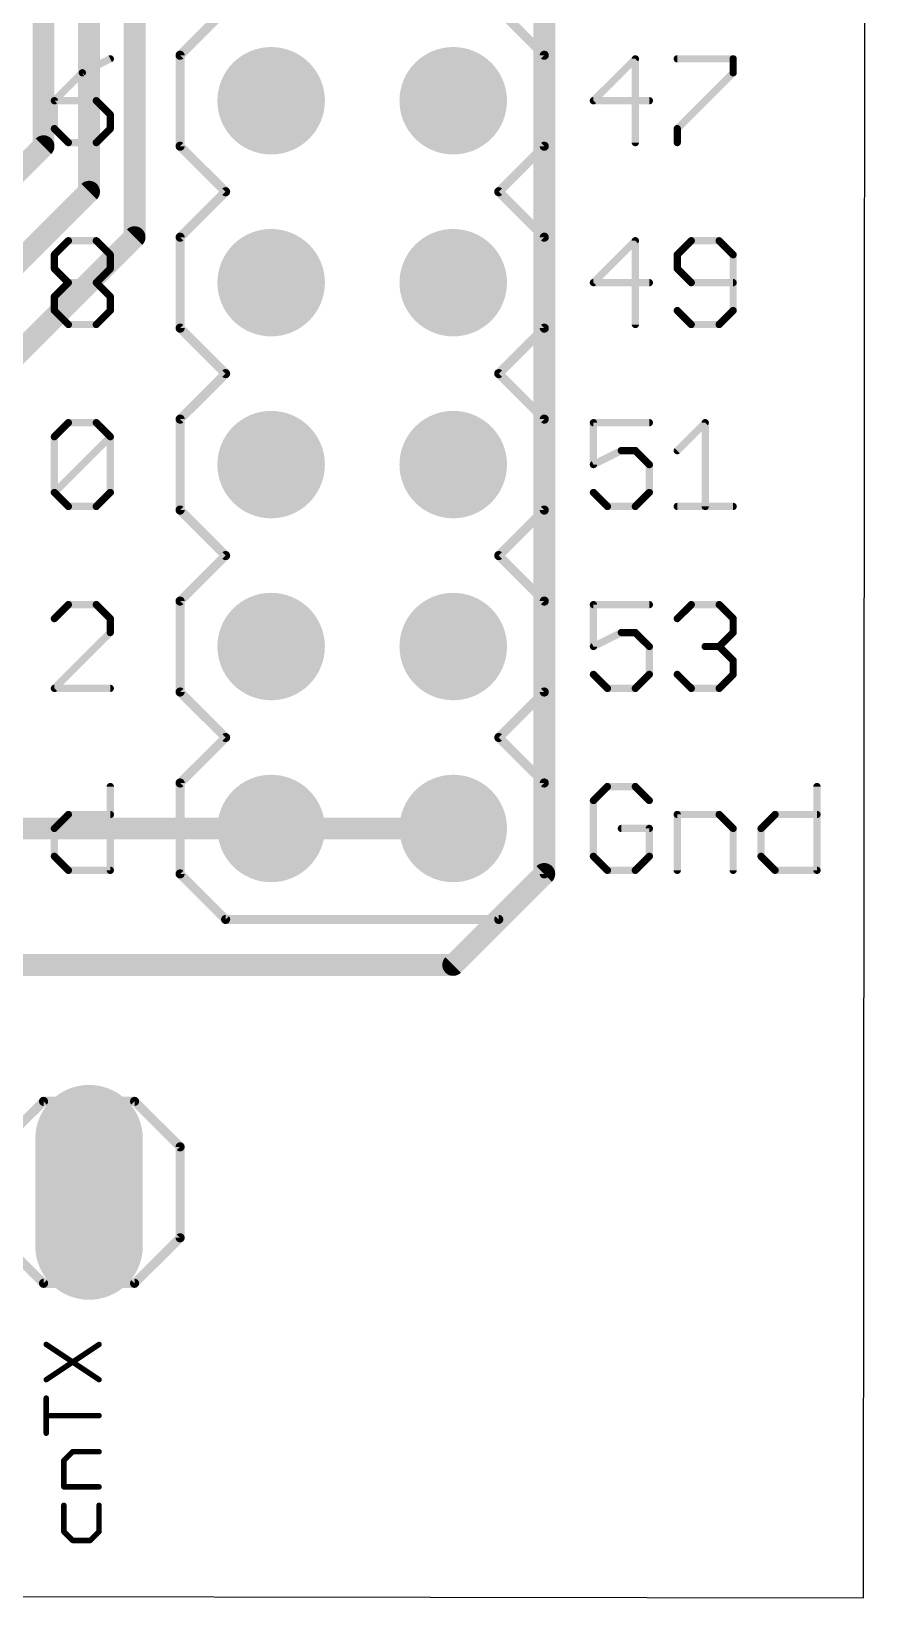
# Model space of a CAD drawing. Extents: x 6 to 93.4, y 7 to 66.
# Drawn here: x 81.75 to 93.4, y 7.04 to 28.91 of the extents above; entities that cross this region are included whole.
import ezdxf

# ---------------------------------------------------------------- set-up
doc = ezdxf.new("R2010")
doc.units = 0
for name, color, linetype in [('1', 22, 'CONTINUOUS'), ('16', 175, 'CONTINUOUS'), ('17', 82, 'CONTINUOUS'), ('20', 7, 'CONTINUOUS'), ('21', 7, 'CONTINUOUS')]:
    doc.layers.add(name, color=color, linetype=linetype)

# ---------------------------------------------------------------- blocks, each defined once
blk = doc.blocks.new('RECT')
blk.add_solid([(-0.5, -0.5), (0.5, -0.5), (-0.5, 0.5), (0.5, 0.5)])
blk = doc.blocks.new('ROUNDP')
at = {"const_width": 0.5}
blk.add_lwpolyline([(0, -0.25, 1), (0, 0.25, 1), (0, -0.25)], format="xyb", dxfattribs=at)
blk = doc.blocks.new('LONGP100')
at = {"const_width": 1}
blk.add_lwpolyline([(-0.5, 0), (0.5, 0)], dxfattribs=at)
at = {"const_width": 0.5}
for points in [[(-0.5, 0.25, 1), (-0.5, -0.25)], [(0.5, -0.25, 1), (0.5, 0.25)]]:
    blk.add_lwpolyline(points, format="xyb", dxfattribs=at)

msp = doc.modelspace()

# ---------------------------------------------------------------- linework, layer by layer
at = {"layer": '1', "const_width": 0.3048}
for points in [[(88.9, 61.595), (88.9, 17.145)], [(81.915, 32.385), (81.915, 27.305)], [(82.55, 31.115), (82.55, 26.67)], [(83.185, 29.845), (83.185, 26.035)], [(81.915, 27.305), (80.01, 25.4)], [(82.55, 26.67), (80.645, 24.765)], [(83.185, 26.035), (81.28, 24.13)], [(88.9, 17.145), (87.63, 15.875)], [(87.63, 15.875), (57.785, 15.875)]]:
    msp.add_lwpolyline(points, dxfattribs=at)
at = {"layer": '1', "const_width": 0.1524}
for points in [[(81.8388, 27.305, 1), (81.9912, 27.305)], [(81.9689, 27.2511, 1), (81.8611, 27.3589)], [(82.4738, 26.67, 1), (82.6262, 26.67)], [(82.6039, 26.6161, 1), (82.4961, 26.7239)], [(83.1088, 26.035, 1), (83.2612, 26.035)], [(83.2389, 25.9811, 1), (83.1311, 26.0889)], [(88.9539, 17.0911, 1), (88.8461, 17.1989)], [(88.8238, 17.145, 1), (88.9762, 17.145)], [(87.5761, 15.9289, 1), (87.6839, 15.8211)], [(87.63, 15.7988, 1), (87.63, 15.9512)]]:
    msp.add_lwpolyline(points, format="xyb", dxfattribs=at)
at = {"layer": '16', "const_width": 0.3048}
for points in [[(79.375, 17.78), (85.09, 17.78)], [(87.63, 17.78), (85.09, 17.78)]]:
    msp.add_lwpolyline(points, dxfattribs=at)
at = {"layer": '16', "const_width": 0.1524}
for points in [[(85.09, 17.8562, 1), (85.09, 17.7038)], [(85.09, 17.7038, 1), (85.09, 17.8562)], [(87.63, 17.7038, 1), (87.63, 17.8562)]]:
    msp.add_lwpolyline(points, format="xyb", dxfattribs=at)
at = {"layer": '20'}
for p, q in [((93.354, 7.041), (93.397, 65.851)), ((5.952, 7.147), (93.354, 7.041))]:
    msp.add_line(p, q, dxfattribs=at)
at = {"layer": '21'}
for points, const_width in [([(83.82, 28.575), (84.455, 29.21)], 0.127), ([(88.9, 28.575), (88.265, 29.21)], 0.127), ([(82.846, 28.5252), (82.4562, 28.3303)], 0.1016), ([(83.82, 27.305), (83.82, 28.575)], 0.127), ([(88.9, 27.305), (88.9, 28.575)], 0.127), ([(90.1705, 28.5252), (89.5858, 27.9405)], 0.1016), ([(90.1705, 27.3558), (90.1705, 28.5252)], 0.1016), ([(90.7552, 28.5252), (91.5348, 28.5252)], 0.1016), ([(91.5348, 28.5252), (91.5348, 28.3303)], 0.1016), ([(82.4562, 28.3303), (82.0664, 27.9405)], 0.1016), ([(91.5348, 28.3303), (90.7552, 27.5507)], 0.1016), ([(82.0664, 27.9405), (82.0664, 27.5507)], 0.1016), ([(82.6511, 27.9405), (82.0664, 27.9405)], 0.1016), ([(82.846, 27.7456), (82.6511, 27.9405)], 0.1016), ([(89.5858, 27.9405), (90.3654, 27.9405)], 0.1016), ([(82.846, 27.5507), (82.846, 27.7456)], 0.1016), ([(82.0664, 27.5507), (82.2613, 27.3558)], 0.1016), ([(82.6511, 27.3558), (82.846, 27.5507)], 0.1016), ([(90.7552, 27.5507), (90.7552, 27.3558)], 0.1016), ([(82.2613, 27.3558), (82.6511, 27.3558)], 0.1016), ([(83.82, 27.305), (84.455, 26.67)], 0.127), ([(88.265, 26.67), (88.9, 27.305)], 0.127), ([(84.455, 26.67), (83.82, 26.035)], 0.127), ([(88.9, 26.035), (88.265, 26.67)], 0.127), ([(82.0664, 25.7903), (82.2613, 25.9852)], 0.1016), ([(82.2613, 25.9852), (82.6511, 25.9852)], 0.1016), ([(82.6511, 25.9852), (82.846, 25.7903)], 0.1016), ([(83.82, 26.035), (83.82, 24.765)], 0.127), ([(88.9, 24.765), (88.9, 26.035)], 0.127), ([(90.1705, 25.9852), (89.5858, 25.4005)], 0.1016), ([(90.1705, 24.8158), (90.1705, 25.9852)], 0.1016), ([(90.9501, 25.9852), (90.7552, 25.7903)], 0.1016), ([(91.3399, 25.9852), (90.9501, 25.9852)], 0.1016), ([(91.5348, 25.7903), (91.3399, 25.9852)], 0.1016), ([(82.0664, 25.5954), (82.0664, 25.7903)], 0.1016), ([(82.846, 25.7903), (82.846, 25.5954)], 0.1016), ([(90.7552, 25.7903), (90.7552, 25.5954)], 0.1016), ([(91.5348, 25.0107), (91.5348, 25.7903)], 0.1016), ([(82.2613, 25.4005), (82.0664, 25.5954)], 0.1016), ([(82.846, 25.5954), (82.6511, 25.4005)], 0.1016), ([(90.7552, 25.5954), (90.9501, 25.4005)], 0.1016), ([(82.0664, 25.2056), (82.2613, 25.4005)], 0.1016), ([(82.2613, 25.4005), (82.6511, 25.4005)], 0.1016), ([(82.6511, 25.4005), (82.846, 25.2056)], 0.1016), ([(89.5858, 25.4005), (90.3654, 25.4005)], 0.1016), ([(90.9501, 25.4005), (91.5348, 25.4005)], 0.1016), ([(82.0664, 25.0107), (82.0664, 25.2056)], 0.1016), ([(82.846, 25.2056), (82.846, 25.0107)], 0.1016), ([(82.2613, 24.8158), (82.0664, 25.0107)], 0.1016), ([(82.846, 25.0107), (82.6511, 24.8158)], 0.1016), ([(90.7552, 25.0107), (90.9501, 24.8158)], 0.1016), ([(91.3399, 24.8158), (91.5348, 25.0107)], 0.1016), ([(82.6511, 24.8158), (82.2613, 24.8158)], 0.1016), ([(83.82, 24.765), (84.455, 24.13)], 0.127), ([(88.265, 24.13), (88.9, 24.765)], 0.127), ([(90.9501, 24.8158), (91.3399, 24.8158)], 0.1016), ([(84.455, 24.13), (83.82, 23.495)], 0.127), ([(88.9, 23.495), (88.265, 24.13)], 0.127), ([(82.0664, 23.2503), (82.2613, 23.4452)], 0.1016), ([(82.2613, 23.4452), (82.6511, 23.4452)], 0.1016), ([(82.6511, 23.4452), (82.846, 23.2503)], 0.1016), ([(83.82, 23.495), (83.82, 22.225)], 0.127), ([(88.9, 22.225), (88.9, 23.495)], 0.127), ([(90.3654, 23.4452), (89.5858, 23.4452)], 0.1016), ([(89.5858, 23.4452), (89.5858, 22.8605)], 0.1016), ([(90.7552, 23.0554), (91.145, 23.4452)], 0.1016), ([(91.145, 23.4452), (91.145, 22.2758)], 0.1016), ([(82.0664, 22.4707), (82.0664, 23.2503)], 0.1016), ([(82.0664, 22.4707), (82.846, 23.2503)], 0.1016), ([(82.846, 23.2503), (82.846, 22.4707)], 0.1016), ([(89.5858, 22.8605), (89.9756, 23.0554)], 0.1016), ([(89.9756, 23.0554), (90.1705, 23.0554)], 0.1016), ([(90.1705, 23.0554), (90.3654, 22.8605)], 0.1016), ([(90.3654, 22.8605), (90.3654, 22.4707)], 0.1016), ([(82.2613, 22.2758), (82.0664, 22.4707)], 0.1016), ([(82.6511, 22.2758), (82.2613, 22.2758)], 0.1016), ([(82.846, 22.4707), (82.6511, 22.2758)], 0.1016), ([(89.7807, 22.2758), (89.5858, 22.4707)], 0.1016), ([(90.1705, 22.2758), (89.7807, 22.2758)], 0.1016), ([(90.3654, 22.4707), (90.1705, 22.2758)], 0.1016), ([(90.7552, 22.2758), (91.5348, 22.2758)], 0.1016), ([(83.82, 22.225), (84.455, 21.59)], 0.127), ([(88.265, 21.59), (88.9, 22.225)], 0.127), ([(84.455, 21.59), (83.82, 20.955)], 0.127), ([(88.9, 20.955), (88.265, 21.59)], 0.127), ([(83.82, 20.955), (83.82, 19.685)], 0.127), ([(88.9, 19.685), (88.9, 20.955)], 0.127), ([(82.2613, 20.9052), (82.0664, 20.7103)], 0.1016), ([(82.6511, 20.9052), (82.2613, 20.9052)], 0.1016), ([(82.846, 20.7103), (82.6511, 20.9052)], 0.1016), ([(90.3654, 20.9052), (89.5858, 20.9052)], 0.1016), ([(89.5858, 20.9052), (89.5858, 20.3205)], 0.1016), ([(90.7552, 20.7103), (90.9501, 20.9052)], 0.1016), ([(90.9501, 20.9052), (91.3399, 20.9052)], 0.1016), ([(91.3399, 20.9052), (91.5348, 20.7103)], 0.1016), ([(82.0664, 19.7358), (82.846, 20.5154)], 0.1016), ([(82.846, 20.5154), (82.846, 20.7103)], 0.1016), ([(89.5858, 20.3205), (89.9756, 20.5154)], 0.1016), ([(89.9756, 20.5154), (90.1705, 20.5154)], 0.1016), ([(90.1705, 20.5154), (90.3654, 20.3205)], 0.1016), ([(91.5348, 20.5154), (91.3399, 20.3205)], 0.1016), ([(91.5348, 20.7103), (91.5348, 20.5154)], 0.1016), ([(90.3654, 20.3205), (90.3654, 19.9307)], 0.1016), ([(91.3399, 20.3205), (91.145, 20.3205)], 0.1016), ([(91.3399, 20.3205), (91.5348, 20.1256)], 0.1016), ([(91.5348, 20.1256), (91.5348, 19.9307)], 0.1016), ([(89.7807, 19.7358), (89.5858, 19.9307)], 0.1016), ([(90.3654, 19.9307), (90.1705, 19.7358)], 0.1016), ([(90.9501, 19.7358), (90.7552, 19.9307)], 0.1016), ([(91.5348, 19.9307), (91.3399, 19.7358)], 0.1016), ([(82.846, 19.7358), (82.0664, 19.7358)], 0.1016), ([(83.82, 19.685), (84.455, 19.05)], 0.127), ([(88.265, 19.05), (88.9, 19.685)], 0.127), ([(90.1705, 19.7358), (89.7807, 19.7358)], 0.1016), ([(91.3399, 19.7358), (90.9501, 19.7358)], 0.1016), ([(83.82, 18.415), (84.455, 19.05)], 0.127), ([(88.9, 18.415), (88.265, 19.05)], 0.127), ([(82.846, 18.3652), (82.846, 17.1958)], 0.1016), ([(83.82, 17.145), (83.82, 18.415)], 0.127), ([(88.9, 18.415), (88.9, 17.145)], 0.127), ([(89.7807, 18.3652), (89.5858, 18.1703)], 0.1016), ([(90.1705, 18.3652), (89.7807, 18.3652)], 0.1016), ([(90.3654, 18.1703), (90.1705, 18.3652)], 0.1016), ([(92.7042, 18.3652), (92.7042, 17.1958)], 0.1016), ([(89.5858, 18.1703), (89.5858, 17.3907)], 0.1016), ([(82.0664, 17.7805), (82.2613, 17.9754)], 0.1016), ([(82.2613, 17.9754), (82.846, 17.9754)], 0.1016), ([(90.7552, 17.1958), (90.7552, 17.9754)], 0.1016), ([(90.7552, 17.9754), (91.3399, 17.9754)], 0.1016), ([(91.3399, 17.9754), (91.5348, 17.7805)], 0.1016), ([(91.9246, 17.7805), (92.1195, 17.9754)], 0.1016), ([(92.1195, 17.9754), (92.7042, 17.9754)], 0.1016), ([(82.0664, 17.3907), (82.0664, 17.7805)], 0.1016), ([(90.3654, 17.7805), (89.9756, 17.7805)], 0.1016), ([(90.3654, 17.3907), (90.3654, 17.7805)], 0.1016), ([(91.5348, 17.7805), (91.5348, 17.1958)], 0.1016), ([(91.9246, 17.3907), (91.9246, 17.7805)], 0.1016), ([(82.2613, 17.1958), (82.0664, 17.3907)], 0.1016), ([(89.5858, 17.3907), (89.7807, 17.1958)], 0.1016), ([(90.1705, 17.1958), (90.3654, 17.3907)], 0.1016), ([(92.1195, 17.1958), (91.9246, 17.3907)], 0.1016), ([(82.846, 17.1958), (82.2613, 17.1958)], 0.1016), ([(84.455, 16.51), (83.82, 17.145)], 0.127), ([(88.9, 17.145), (88.265, 16.51)], 0.127), ([(89.7807, 17.1958), (90.1705, 17.1958)], 0.1016), ([(92.7042, 17.1958), (92.1195, 17.1958)], 0.1016), ([(88.265, 16.51), (84.455, 16.51)], 0.127), ([(81.28, 13.335), (81.915, 13.97)], 0.127), ([(81.915, 13.97), (83.185, 13.97)], 0.127), ([(83.185, 13.97), (83.82, 13.335)], 0.127), ([(83.82, 13.335), (83.82, 12.065)], 0.127), ([(81.915, 11.43), (81.28, 12.065)], 0.127), ([(83.82, 12.065), (83.185, 11.43)], 0.127), ([(83.185, 11.43), (81.915, 11.43)], 0.127), ([(81.9525, 10.0847), (82.6897, 10.5762)], 0.0762), ([(81.9525, 10.5762), (82.6897, 10.0847)], 0.0762), ([(81.9525, 9.3363), (81.9525, 9.8278)], 0.0762), ([(82.6897, 9.582), (81.9525, 9.582)], 0.0762), ([(82.1982, 8.9565), (82.3211, 9.0793)], 0.0762), ([(82.1982, 8.5879), (82.1982, 8.9565)], 0.0762), ([(82.3211, 9.0793), (82.6897, 9.0793)], 0.0762), ([(82.6897, 8.5879), (82.1982, 8.5879)], 0.0762), ([(82.1982, 8.3309), (82.1982, 7.9623)], 0.0762), ([(82.6897, 7.9623), (82.6897, 8.3309)], 0.0762), ([(82.1982, 7.9623), (82.3211, 7.8394)], 0.0762), ([(82.3211, 7.8394), (82.5668, 7.8394)], 0.0762), ([(82.5668, 7.8394), (82.6897, 7.9623)], 0.0762)]:
    msp.add_lwpolyline(points, dxfattribs=dict(at, const_width=const_width))
for points, const_width in [([(82.8574, 28.5025, 1), (82.8346, 28.5479)], 0.0508), ([(83.7975, 28.5975, 1), (83.8425, 28.5525)], 0.0635), ([(83.8518, 28.575, 1), (83.7883, 28.575)], 0.0635), ([(88.9318, 28.575, 1), (88.8683, 28.575)], 0.0635), ([(88.8775, 28.5525, 1), (88.9225, 28.5975)], 0.0635), ([(90.1959, 28.5252, 1), (90.1451, 28.5252)], 0.0508), ([(90.1885, 28.5072, 1), (90.1525, 28.5432)], 0.0508), ([(90.7552, 28.5506, 1), (90.7552, 28.4998)], 0.0508), ([(91.5602, 28.5252, 1), (91.5094, 28.5252)], 0.0508), ([(91.5348, 28.4998, 1), (91.5348, 28.5506)], 0.0508), ([(82.4448, 28.353, 1), (82.4676, 28.3076)], 0.0508), ([(82.4742, 28.3123, 1), (82.4382, 28.3483)], 0.0508), ([(91.5094, 28.3303, 1), (91.5602, 28.3303)], 0.0508), ([(91.5528, 28.3123, 1), (91.5168, 28.3483)], 0.0508), ([(82.0918, 27.9405, 1), (82.041, 27.9405)], 0.0508), ([(82.0664, 27.9659, 1), (82.0664, 27.9151)], 0.0508), ([(82.6691, 27.9585, 1), (82.6331, 27.9225)], 0.0508), ([(82.6511, 27.9151, 1), (82.6511, 27.9659)], 0.0508), ([(89.5858, 27.9659, 1), (89.5858, 27.9151)], 0.0508), ([(90.3654, 27.9151, 1), (90.3654, 27.9659)], 0.0508), ([(82.0484, 27.9585, 1), (82.0844, 27.9225)], 0.0508), ([(82.8714, 27.7456, 1), (82.8206, 27.7456)], 0.0508), ([(82.828, 27.7276, 1), (82.864, 27.7636)], 0.0508), ([(89.5678, 27.9585, 1), (89.6038, 27.9225)], 0.0508), ([(82.0844, 27.5687, 1), (82.0484, 27.5327)], 0.0508), ([(82.041, 27.5507, 1), (82.0918, 27.5507)], 0.0508), ([(82.8206, 27.5507, 1), (82.8714, 27.5507)], 0.0508), ([(82.864, 27.5327, 1), (82.828, 27.5687)], 0.0508), ([(90.7372, 27.5687, 1), (90.7732, 27.5327)], 0.0508), ([(90.7806, 27.5507, 1), (90.7298, 27.5507)], 0.0508), ([(82.2613, 27.3812, 1), (82.2613, 27.3304)], 0.0508), ([(82.2433, 27.3378, 1), (82.2793, 27.3738)], 0.0508), ([(82.6331, 27.3738, 1), (82.6691, 27.3378)], 0.0508), ([(82.6511, 27.3304, 1), (82.6511, 27.3812)], 0.0508), ([(83.8425, 27.3275, 1), (83.7975, 27.2825)], 0.0635), ([(83.7883, 27.305, 1), (83.8518, 27.305)], 0.0635), ([(88.8683, 27.305, 1), (88.9318, 27.305)], 0.0635), ([(88.9225, 27.2825, 1), (88.8775, 27.3275)], 0.0635), ([(90.1451, 27.3558, 1), (90.1959, 27.3558)], 0.0508), ([(90.7298, 27.3558, 1), (90.7806, 27.3558)], 0.0508), ([(84.4775, 26.6475, 1), (84.4325, 26.6925)], 0.0635), ([(84.4325, 26.6475, 1), (84.4775, 26.6925)], 0.0635), ([(88.2875, 26.6925, 1), (88.2425, 26.6475)], 0.0635), ([(88.2425, 26.6925, 1), (88.2875, 26.6475)], 0.0635), ([(82.2613, 26.0106, 1), (82.2613, 25.9598)], 0.0508), ([(82.2793, 25.9672, 1), (82.2433, 26.0032)], 0.0508), ([(82.6691, 26.0032, 1), (82.6331, 25.9672)], 0.0508), ([(82.6511, 25.9598, 1), (82.6511, 26.0106)], 0.0508), ([(83.7975, 26.0575, 1), (83.8425, 26.0125)], 0.0635), ([(83.8518, 26.035, 1), (83.7883, 26.035)], 0.0635), ([(88.9318, 26.035, 1), (88.8683, 26.035)], 0.0635), ([(88.8775, 26.0125, 1), (88.9225, 26.0575)], 0.0635), ([(90.1959, 25.9852, 1), (90.1451, 25.9852)], 0.0508), ([(90.1885, 25.9672, 1), (90.1525, 26.0032)], 0.0508), ([(90.9501, 26.0106, 1), (90.9501, 25.9598)], 0.0508), ([(90.9681, 25.9672, 1), (90.9321, 26.0032)], 0.0508), ([(91.3579, 26.0032, 1), (91.3219, 25.9672)], 0.0508), ([(91.3399, 25.9598, 1), (91.3399, 26.0106)], 0.0508), ([(82.0484, 25.8083, 1), (82.0844, 25.7723)], 0.0508), ([(82.0918, 25.7903, 1), (82.041, 25.7903)], 0.0508), ([(82.8714, 25.7903, 1), (82.8206, 25.7903)], 0.0508), ([(82.828, 25.7723, 1), (82.864, 25.8083)], 0.0508), ([(90.7372, 25.8083, 1), (90.7732, 25.7723)], 0.0508), ([(90.7806, 25.7903, 1), (90.7298, 25.7903)], 0.0508), ([(91.5602, 25.7903, 1), (91.5094, 25.7903)], 0.0508), ([(91.5168, 25.7723, 1), (91.5528, 25.8083)], 0.0508), ([(82.0844, 25.6134, 1), (82.0484, 25.5774)], 0.0508), ([(82.041, 25.5954, 1), (82.0918, 25.5954)], 0.0508), ([(82.8206, 25.5954, 1), (82.8714, 25.5954)], 0.0508), ([(82.864, 25.5774, 1), (82.828, 25.6134)], 0.0508), ([(90.7732, 25.6134, 1), (90.7372, 25.5774)], 0.0508), ([(90.7298, 25.5954, 1), (90.7806, 25.5954)], 0.0508), ([(82.2613, 25.4259, 1), (82.2613, 25.3751)], 0.0508), ([(82.2793, 25.3825, 1), (82.2433, 25.4185)], 0.0508), ([(82.2433, 25.3825, 1), (82.2793, 25.4185)], 0.0508), ([(82.6691, 25.4185, 1), (82.6331, 25.3825)], 0.0508), ([(82.6331, 25.4185, 1), (82.6691, 25.3825)], 0.0508), ([(82.6511, 25.3751, 1), (82.6511, 25.4259)], 0.0508), ([(89.5678, 25.4185, 1), (89.6038, 25.3825)], 0.0508), ([(89.5858, 25.4259, 1), (89.5858, 25.3751)], 0.0508), ([(90.3654, 25.3751, 1), (90.3654, 25.4259)], 0.0508), ([(90.9501, 25.4259, 1), (90.9501, 25.3751)], 0.0508), ([(90.9321, 25.3825, 1), (90.9681, 25.4185)], 0.0508), ([(91.5348, 25.3751, 1), (91.5348, 25.4259)], 0.0508), ([(82.0484, 25.2236, 1), (82.0844, 25.1876)], 0.0508), ([(82.0918, 25.2056, 1), (82.041, 25.2056)], 0.0508), ([(82.8714, 25.2056, 1), (82.8206, 25.2056)], 0.0508), ([(82.828, 25.1876, 1), (82.864, 25.2236)], 0.0508), ([(82.0844, 25.0287, 1), (82.0484, 24.9927)], 0.0508), ([(82.041, 25.0107, 1), (82.0918, 25.0107)], 0.0508), ([(82.8206, 25.0107, 1), (82.8714, 25.0107)], 0.0508), ([(82.864, 24.9927, 1), (82.828, 25.0287)], 0.0508), ([(90.7732, 25.0287, 1), (90.7372, 24.9927)], 0.0508), ([(91.5094, 25.0107, 1), (91.5602, 25.0107)], 0.0508), ([(91.5528, 24.9927, 1), (91.5168, 25.0287)], 0.0508), ([(82.2613, 24.8412, 1), (82.2613, 24.7904)], 0.0508), ([(82.2433, 24.7978, 1), (82.2793, 24.8338)], 0.0508), ([(82.6331, 24.8338, 1), (82.6691, 24.7978)], 0.0508), ([(82.6511, 24.7904, 1), (82.6511, 24.8412)], 0.0508), ([(83.8425, 24.7875, 1), (83.7975, 24.7425)], 0.0635), ([(83.7883, 24.765, 1), (83.8518, 24.765)], 0.0635), ([(88.8683, 24.765, 1), (88.9318, 24.765)], 0.0635), ([(88.9225, 24.7425, 1), (88.8775, 24.7875)], 0.0635), ([(90.1451, 24.8158, 1), (90.1959, 24.8158)], 0.0508), ([(90.9501, 24.8412, 1), (90.9501, 24.7904)], 0.0508), ([(90.9321, 24.7978, 1), (90.9681, 24.8338)], 0.0508), ([(91.3219, 24.8338, 1), (91.3579, 24.7978)], 0.0508), ([(91.3399, 24.7904, 1), (91.3399, 24.8412)], 0.0508), ([(84.4775, 24.1075, 1), (84.4325, 24.1525)], 0.0635), ([(84.4325, 24.1075, 1), (84.4775, 24.1525)], 0.0635), ([(88.2875, 24.1525, 1), (88.2425, 24.1075)], 0.0635), ([(88.2425, 24.1525, 1), (88.2875, 24.1075)], 0.0635), ([(82.2613, 23.4706, 1), (82.2613, 23.4198)], 0.0508), ([(82.2793, 23.4272, 1), (82.2433, 23.4632)], 0.0508), ([(82.6691, 23.4632, 1), (82.6331, 23.4272)], 0.0508), ([(82.6511, 23.4198, 1), (82.6511, 23.4706)], 0.0508), ([(83.7975, 23.5175, 1), (83.8425, 23.4725)], 0.0635), ([(83.8518, 23.495, 1), (83.7883, 23.495)], 0.0635), ([(88.9318, 23.495, 1), (88.8683, 23.495)], 0.0635), ([(88.8775, 23.4725, 1), (88.9225, 23.5175)], 0.0635), ([(89.5858, 23.4706, 1), (89.5858, 23.4198)], 0.0508), ([(89.6112, 23.4452, 1), (89.5604, 23.4452)], 0.0508), ([(90.3654, 23.4198, 1), (90.3654, 23.4706)], 0.0508), ([(91.1704, 23.4452, 1), (91.1196, 23.4452)], 0.0508), ([(91.163, 23.4272, 1), (91.127, 23.4632)], 0.0508), ([(82.0484, 23.2683, 1), (82.0844, 23.2323)], 0.0508), ([(82.0918, 23.2503, 1), (82.041, 23.2503)], 0.0508), ([(82.8714, 23.2503, 1), (82.8206, 23.2503)], 0.0508), ([(82.864, 23.2323, 1), (82.828, 23.2683)], 0.0508), ([(82.828, 23.2323, 1), (82.864, 23.2683)], 0.0508), ([(89.9756, 23.0808, 1), (89.9756, 23.03)], 0.0508), ([(89.987, 23.0327, 1), (89.9642, 23.0781)], 0.0508), ([(90.1885, 23.0734, 1), (90.1525, 23.0374)], 0.0508), ([(90.1705, 23.03, 1), (90.1705, 23.0808)], 0.0508), ([(90.7372, 23.0734, 1), (90.7732, 23.0374)], 0.0508), ([(89.5744, 22.8832, 1), (89.5972, 22.8378)], 0.0508), ([(89.5604, 22.8605, 1), (89.6112, 22.8605)], 0.0508), ([(90.3908, 22.8605, 1), (90.34, 22.8605)], 0.0508), ([(90.3474, 22.8425, 1), (90.3834, 22.8785)], 0.0508), ([(82.0844, 22.4887, 1), (82.0484, 22.4527)], 0.0508), ([(82.0484, 22.4887, 1), (82.0844, 22.4527)], 0.0508), ([(82.041, 22.4707, 1), (82.0918, 22.4707)], 0.0508), ([(82.2613, 22.3012, 1), (82.2613, 22.2504)], 0.0508), ([(82.2433, 22.2578, 1), (82.2793, 22.2938)], 0.0508), ([(82.6331, 22.2938, 1), (82.6691, 22.2578)], 0.0508), ([(82.6511, 22.2504, 1), (82.6511, 22.3012)], 0.0508), ([(82.8206, 22.4707, 1), (82.8714, 22.4707)], 0.0508), ([(82.864, 22.4527, 1), (82.828, 22.4887)], 0.0508), ([(89.6038, 22.4887, 1), (89.5678, 22.4527)], 0.0508), ([(89.7807, 22.3012, 1), (89.7807, 22.2504)], 0.0508), ([(89.7627, 22.2578, 1), (89.7987, 22.2938)], 0.0508), ([(90.1525, 22.2938, 1), (90.1885, 22.2578)], 0.0508), ([(90.1705, 22.2504, 1), (90.1705, 22.3012)], 0.0508), ([(90.34, 22.4707, 1), (90.3908, 22.4707)], 0.0508), ([(90.3834, 22.4527, 1), (90.3474, 22.4887)], 0.0508), ([(90.7552, 22.3012, 1), (90.7552, 22.2504)], 0.0508), ([(91.5348, 22.2504, 1), (91.5348, 22.3012)], 0.0508), ([(83.8425, 22.2475, 1), (83.7975, 22.2025)], 0.0635), ([(83.7883, 22.225, 1), (83.8518, 22.225)], 0.0635), ([(88.8683, 22.225, 1), (88.9318, 22.225)], 0.0635), ([(88.9225, 22.2025, 1), (88.8775, 22.2475)], 0.0635), ([(91.1196, 22.2758, 1), (91.1704, 22.2758)], 0.0508), ([(84.4775, 21.5675, 1), (84.4325, 21.6125)], 0.0635), ([(88.2875, 21.6125, 1), (88.2425, 21.5675)], 0.0635), ([(84.4325, 21.5675, 1), (84.4775, 21.6125)], 0.0635), ([(88.2425, 21.6125, 1), (88.2875, 21.5675)], 0.0635), ([(83.7975, 20.9775, 1), (83.8425, 20.9325)], 0.0635), ([(83.8518, 20.955, 1), (83.7883, 20.955)], 0.0635), ([(88.9318, 20.955, 1), (88.8683, 20.955)], 0.0635), ([(88.8775, 20.9325, 1), (88.9225, 20.9775)], 0.0635), ([(82.2613, 20.9306, 1), (82.2613, 20.8798)], 0.0508), ([(82.2793, 20.8872, 1), (82.2433, 20.9232)], 0.0508), ([(82.6691, 20.9232, 1), (82.6331, 20.8872)], 0.0508), ([(82.6511, 20.8798, 1), (82.6511, 20.9306)], 0.0508), ([(89.5858, 20.9306, 1), (89.5858, 20.8798)], 0.0508), ([(89.6112, 20.9052, 1), (89.5604, 20.9052)], 0.0508), ([(90.3654, 20.8798, 1), (90.3654, 20.9306)], 0.0508), ([(90.9501, 20.9306, 1), (90.9501, 20.8798)], 0.0508), ([(90.9681, 20.8872, 1), (90.9321, 20.9232)], 0.0508), ([(91.3579, 20.9232, 1), (91.3219, 20.8872)], 0.0508), ([(91.3399, 20.8798, 1), (91.3399, 20.9306)], 0.0508), ([(82.0484, 20.7283, 1), (82.0844, 20.6923)], 0.0508), ([(82.8714, 20.7103, 1), (82.8206, 20.7103)], 0.0508), ([(82.828, 20.6923, 1), (82.864, 20.7283)], 0.0508), ([(82.864, 20.4974, 1), (82.828, 20.5334)], 0.0508), ([(89.9756, 20.5408, 1), (89.9756, 20.49)], 0.0508), ([(89.987, 20.4927, 1), (89.9642, 20.5381)], 0.0508), ([(90.1885, 20.5334, 1), (90.1525, 20.4974)], 0.0508), ([(90.1705, 20.49, 1), (90.1705, 20.5408)], 0.0508), ([(90.7372, 20.7283, 1), (90.7732, 20.6923)], 0.0508), ([(91.5602, 20.7103, 1), (91.5094, 20.7103)], 0.0508), ([(91.5168, 20.6923, 1), (91.5528, 20.7283)], 0.0508), ([(91.5528, 20.4974, 1), (91.5168, 20.5334)], 0.0508), ([(82.8206, 20.5154, 1), (82.8714, 20.5154)], 0.0508), ([(89.5744, 20.3432, 1), (89.5972, 20.2978)], 0.0508), ([(89.5604, 20.3205, 1), (89.6112, 20.3205)], 0.0508), ([(90.3908, 20.3205, 1), (90.34, 20.3205)], 0.0508), ([(90.3474, 20.3025, 1), (90.3834, 20.3385)], 0.0508), ([(91.145, 20.3459, 1), (91.145, 20.2951)], 0.0508), ([(91.3579, 20.3385, 1), (91.3219, 20.3025)], 0.0508), ([(91.3219, 20.3385, 1), (91.3579, 20.3025)], 0.0508), ([(91.3399, 20.2951, 1), (91.3399, 20.3459)], 0.0508), ([(91.5094, 20.5154, 1), (91.5602, 20.5154)], 0.0508), ([(91.5602, 20.1256, 1), (91.5094, 20.1256)], 0.0508), ([(91.5168, 20.1076, 1), (91.5528, 20.1436)], 0.0508), ([(89.6038, 19.9487, 1), (89.5678, 19.9127)], 0.0508), ([(90.34, 19.9307, 1), (90.3908, 19.9307)], 0.0508), ([(90.3834, 19.9127, 1), (90.3474, 19.9487)], 0.0508), ([(90.7732, 19.9487, 1), (90.7372, 19.9127)], 0.0508), ([(91.5094, 19.9307, 1), (91.5602, 19.9307)], 0.0508), ([(91.5528, 19.9127, 1), (91.5168, 19.9487)], 0.0508), ([(82.0484, 19.7538, 1), (82.0844, 19.7178)], 0.0508), ([(82.0664, 19.7612, 1), (82.0664, 19.7104)], 0.0508), ([(82.846, 19.7104, 1), (82.846, 19.7612)], 0.0508), ([(83.8425, 19.7075, 1), (83.7975, 19.6625)], 0.0635), ([(83.7883, 19.685, 1), (83.8518, 19.685)], 0.0635), ([(88.8683, 19.685, 1), (88.9318, 19.685)], 0.0635), ([(88.9225, 19.6625, 1), (88.8775, 19.7075)], 0.0635), ([(89.7807, 19.7612, 1), (89.7807, 19.7104)], 0.0508), ([(89.7627, 19.7178, 1), (89.7987, 19.7538)], 0.0508), ([(90.1525, 19.7538, 1), (90.1885, 19.7178)], 0.0508), ([(90.1705, 19.7104, 1), (90.1705, 19.7612)], 0.0508), ([(90.9501, 19.7612, 1), (90.9501, 19.7104)], 0.0508), ([(90.9321, 19.7178, 1), (90.9681, 19.7538)], 0.0508), ([(91.3219, 19.7538, 1), (91.3579, 19.7178)], 0.0508), ([(91.3399, 19.7104, 1), (91.3399, 19.7612)], 0.0508), ([(84.4775, 19.0275, 1), (84.4325, 19.0725)], 0.0635), ([(84.4325, 19.0275, 1), (84.4775, 19.0725)], 0.0635), ([(88.2875, 19.0725, 1), (88.2425, 19.0275)], 0.0635), ([(88.2425, 19.0725, 1), (88.2875, 19.0275)], 0.0635), ([(82.8714, 18.3652, 1), (82.8206, 18.3652)], 0.0508), ([(83.7975, 18.4375, 1), (83.8425, 18.3925)], 0.0635), ([(83.8518, 18.415, 1), (83.7883, 18.415)], 0.0635), ([(88.9318, 18.415, 1), (88.8683, 18.415)], 0.0635), ([(88.8775, 18.3925, 1), (88.9225, 18.4375)], 0.0635), ([(89.7807, 18.3906, 1), (89.7807, 18.3398)], 0.0508), ([(89.7987, 18.3472, 1), (89.7627, 18.3832)], 0.0508), ([(90.1885, 18.3832, 1), (90.1525, 18.3472)], 0.0508), ([(90.1705, 18.3398, 1), (90.1705, 18.3906)], 0.0508), ([(92.7296, 18.3652, 1), (92.6788, 18.3652)], 0.0508), ([(89.5678, 18.1883, 1), (89.6038, 18.1523)], 0.0508), ([(89.6112, 18.1703, 1), (89.5604, 18.1703)], 0.0508), ([(90.3474, 18.1523, 1), (90.3834, 18.1883)], 0.0508), ([(82.2613, 18.0008, 1), (82.2613, 17.95)], 0.0508), ([(82.2793, 17.9574, 1), (82.2433, 17.9934)], 0.0508), ([(82.846, 17.95, 1), (82.846, 18.0008)], 0.0508), ([(90.7806, 17.9754, 1), (90.7298, 17.9754)], 0.0508), ([(90.7552, 18.0008, 1), (90.7552, 17.95)], 0.0508), ([(91.3579, 17.9934, 1), (91.3219, 17.9574)], 0.0508), ([(91.3399, 17.95, 1), (91.3399, 18.0008)], 0.0508), ([(92.1195, 18.0008, 1), (92.1195, 17.95)], 0.0508), ([(92.1375, 17.9574, 1), (92.1015, 17.9934)], 0.0508), ([(92.7042, 17.95, 1), (92.7042, 18.0008)], 0.0508), ([(82.0484, 17.7985, 1), (82.0844, 17.7625)], 0.0508), ([(82.0918, 17.7805, 1), (82.041, 17.7805)], 0.0508), ([(89.9756, 17.8059, 1), (89.9756, 17.7551)], 0.0508), ([(90.3908, 17.7805, 1), (90.34, 17.7805)], 0.0508), ([(90.3654, 17.7551, 1), (90.3654, 17.8059)], 0.0508), ([(91.5602, 17.7805, 1), (91.5094, 17.7805)], 0.0508), ([(91.5168, 17.7625, 1), (91.5528, 17.7985)], 0.0508), ([(91.9066, 17.7985, 1), (91.9426, 17.7625)], 0.0508), ([(91.95, 17.7805, 1), (91.8992, 17.7805)], 0.0508), ([(82.0844, 17.4087, 1), (82.0484, 17.3727)], 0.0508), ([(82.041, 17.3907, 1), (82.0918, 17.3907)], 0.0508), ([(89.6038, 17.4087, 1), (89.5678, 17.3727)], 0.0508), ([(89.5604, 17.3907, 1), (89.6112, 17.3907)], 0.0508), ([(90.34, 17.3907, 1), (90.3908, 17.3907)], 0.0508), ([(90.3834, 17.3727, 1), (90.3474, 17.4087)], 0.0508), ([(91.9426, 17.4087, 1), (91.9066, 17.3727)], 0.0508), ([(91.8992, 17.3907, 1), (91.95, 17.3907)], 0.0508), ([(82.2613, 17.2212, 1), (82.2613, 17.1704)], 0.0508), ([(82.2433, 17.1778, 1), (82.2793, 17.2138)], 0.0508), ([(82.8206, 17.1958, 1), (82.8714, 17.1958)], 0.0508), ([(82.846, 17.1704, 1), (82.846, 17.2212)], 0.0508), ([(83.8425, 17.1675, 1), (83.7975, 17.1225)], 0.0635), ([(83.7883, 17.145, 1), (83.8518, 17.145)], 0.0635), ([(88.8683, 17.145, 1), (88.9318, 17.145)], 0.0635), ([(88.9225, 17.1225, 1), (88.8775, 17.1675)], 0.0635), ([(89.7807, 17.2212, 1), (89.7807, 17.1704)], 0.0508), ([(89.7627, 17.1778, 1), (89.7987, 17.2138)], 0.0508), ([(90.1525, 17.2138, 1), (90.1885, 17.1778)], 0.0508), ([(90.1705, 17.1704, 1), (90.1705, 17.2212)], 0.0508), ([(90.7298, 17.1958, 1), (90.7806, 17.1958)], 0.0508), ([(91.5094, 17.1958, 1), (91.5602, 17.1958)], 0.0508), ([(92.1195, 17.2212, 1), (92.1195, 17.1704)], 0.0508), ([(92.1015, 17.1778, 1), (92.1375, 17.2138)], 0.0508), ([(92.6788, 17.1958, 1), (92.7296, 17.1958)], 0.0508), ([(92.7042, 17.1704, 1), (92.7042, 17.2212)], 0.0508), ([(84.455, 16.5418, 1), (84.455, 16.4783)], 0.0635), ([(84.4325, 16.4875, 1), (84.4775, 16.5325)], 0.0635), ([(88.2425, 16.5325, 1), (88.2875, 16.4875)], 0.0635), ([(88.265, 16.4783, 1), (88.265, 16.5418)], 0.0635), ([(81.915, 14.0018, 1), (81.915, 13.9383)], 0.0635), ([(81.9375, 13.9475, 1), (81.8925, 13.9925)], 0.0635), ([(83.2075, 13.9925, 1), (83.1625, 13.9475)], 0.0635), ([(83.185, 13.9383, 1), (83.185, 14.0018)], 0.0635), ([(83.8518, 13.335, 1), (83.7883, 13.335)], 0.0635), ([(83.7975, 13.3125, 1), (83.8425, 13.3575)], 0.0635), ([(83.7883, 12.065, 1), (83.8518, 12.065)], 0.0635), ([(83.8425, 12.0425, 1), (83.7975, 12.0875)], 0.0635), ([(81.915, 11.4618, 1), (81.915, 11.3982)], 0.0635), ([(81.8925, 11.4075, 1), (81.9375, 11.4525)], 0.0635), ([(83.1625, 11.4525, 1), (83.2075, 11.4075)], 0.0635), ([(83.185, 11.3982, 1), (83.185, 11.4618)], 0.0635), ([(81.963, 10.592, 1), (81.9419, 10.5603)], 0.0381), ([(82.7003, 10.5603, 1), (82.6791, 10.592)], 0.0381), ([(81.9419, 10.1005, 1), (81.963, 10.0688)], 0.0381), ([(82.6791, 10.0688, 1), (82.7003, 10.1005)], 0.0381), ([(81.9715, 9.8278, 1), (81.9334, 9.8278)], 0.0381), ([(81.9525, 9.6011, 1), (81.9525, 9.563)], 0.0381), ([(82.6897, 9.563, 1), (82.6897, 9.6011)], 0.0381), ([(81.9334, 9.3363, 1), (81.9715, 9.3363)], 0.0381), ([(82.1847, 8.9699, 1), (82.2117, 8.943)], 0.0381), ([(82.2173, 8.9565, 1), (82.1792, 8.9565)], 0.0381), ([(82.3211, 9.0984, 1), (82.3211, 9.0603)], 0.0381), ([(82.3346, 9.0659, 1), (82.3076, 9.0928)], 0.0381), ([(82.6897, 9.0603, 1), (82.6897, 9.0984)], 0.0381), ([(82.1982, 8.6069, 1), (82.1982, 8.5688)], 0.0381), ([(82.1792, 8.5879, 1), (82.2173, 8.5879)], 0.0381), ([(82.6897, 8.5688, 1), (82.6897, 8.6069)], 0.0381), ([(82.2173, 8.3309, 1), (82.1792, 8.3309)], 0.0381), ([(82.7087, 8.3309, 1), (82.6707, 8.3309)], 0.0381), ([(82.2117, 7.9758, 1), (82.1847, 7.9488)], 0.0381), ([(82.1792, 7.9623, 1), (82.2173, 7.9623)], 0.0381), ([(82.3211, 7.8585, 1), (82.3211, 7.8204)], 0.0381), ([(82.5668, 7.8204, 1), (82.5668, 7.8585)], 0.0381), ([(82.6707, 7.9623, 1), (82.7087, 7.9623)], 0.0381), ([(82.7032, 7.9488, 1), (82.6762, 7.9758)], 0.0381), ([(82.3076, 7.826, 1), (82.3346, 7.8529)], 0.0381), ([(82.5534, 7.8529, 1), (82.5803, 7.826)], 0.0381)]:
    msp.add_lwpolyline(points, format="xyb", dxfattribs=dict(at, const_width=const_width))

# ---------------------------------------------------------------- block references
at = {"layer": '17', "xscale": 1.5, "yscale": 1.5}
for p in [(85.09, 27.94), (85.09, 27.94), (87.63, 27.94), (87.63, 27.94), (85.09, 25.4), (85.09, 25.4), (87.63, 25.4), (87.63, 25.4), (85.09, 22.86), (85.09, 22.86), (87.63, 22.86), (87.63, 22.86), (85.09, 20.32), (85.09, 20.32), (87.63, 20.32), (87.63, 20.32), (85.09, 17.78), (85.09, 17.78), (87.63, 17.78), (87.63, 17.78)]:
    msp.add_blockref('ROUNDP', p, dxfattribs=at)
at = {"layer": '17', "xscale": 1.5, "yscale": 1.5, "rotation": 90}
msp.add_blockref('LONGP100', (82.55, 12.7), dxfattribs=at)
msp.add_blockref('LONGP100', (82.55, 12.7), dxfattribs=at)
at = {"layer": '21', "xscale": 0.508, "yscale": 0.508}
for p in [(85.09, 27.94), (87.63, 27.94), (85.09, 25.4), (87.63, 25.4), (85.09, 22.86), (87.63, 22.86), (85.09, 20.32), (87.63, 20.32), (85.09, 17.78), (87.63, 17.78), (82.55, 12.7)]:
    msp.add_blockref('RECT', p, dxfattribs=at)

doc.saveas('drawing.dxf')
